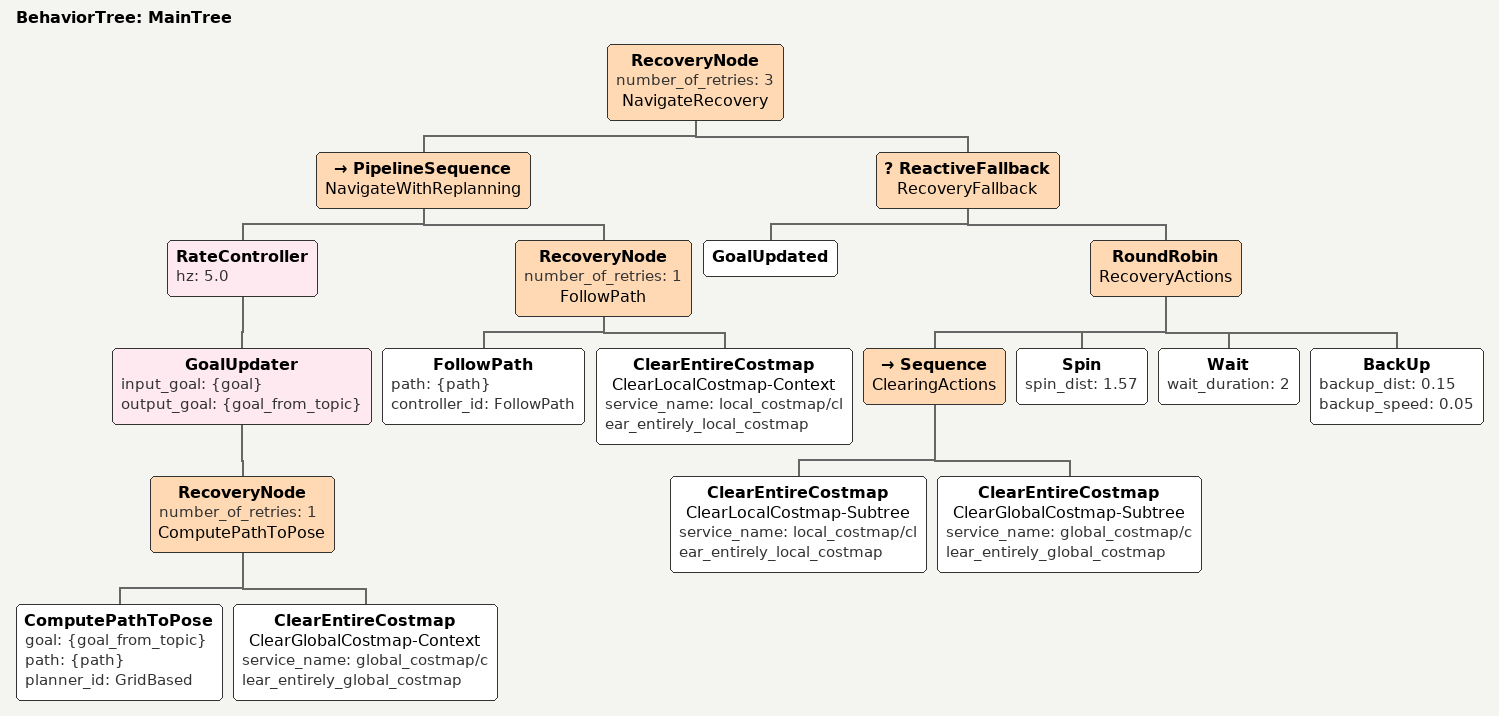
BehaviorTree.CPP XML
<root main_tree_to_execute="MainTree">
    <BehaviorTree ID="MainTree">
        <RecoveryNode number_of_retries="3" name="NavigateRecovery">
            <PipelineSequence name="NavigateWithReplanning">
                <RateController hz="5.0">
                    <GoalUpdater input_goal="{goal}" output_goal="{goal_from_topic}">
                        <RecoveryNode number_of_retries="1" name="ComputePathToPose">
                            <ComputePathToPose goal="{goal_from_topic}" path="{path}" planner_id="GridBased"/>
                            <ClearEntireCostmap name="ClearGlobalCostmap-Context" service_name="global_costmap/clear_entirely_global_costmap"/>
                        </RecoveryNode>
                    </GoalUpdater>
                </RateController>
                <RecoveryNode number_of_retries="1" name="FollowPath">
                    <FollowPath path="{path}" controller_id="FollowPath"/>
                    <ClearEntireCostmap name="ClearLocalCostmap-Context" service_name="local_costmap/clear_entirely_local_costmap"/>
                </RecoveryNode>
            </PipelineSequence>
            <ReactiveFallback name="RecoveryFallback">
                <GoalUpdated/>
                <RoundRobin name="RecoveryActions">
                    <Sequence name="ClearingActions">
                        <ClearEntireCostmap name="ClearLocalCostmap-Subtree" service_name="local_costmap/clear_entirely_local_costmap"/>
                        <ClearEntireCostmap name="ClearGlobalCostmap-Subtree" service_name="global_costmap/clear_entirely_global_costmap"/>
                    </Sequence>
                    <Spin spin_dist="1.57"/>
                    <Wait wait_duration="2"/>
                    <BackUp backup_dist="0.15" backup_speed="0.05"/>
                </RoundRobin>
            </ReactiveFallback>
        </RecoveryNode>
    </BehaviorTree>
</root>
